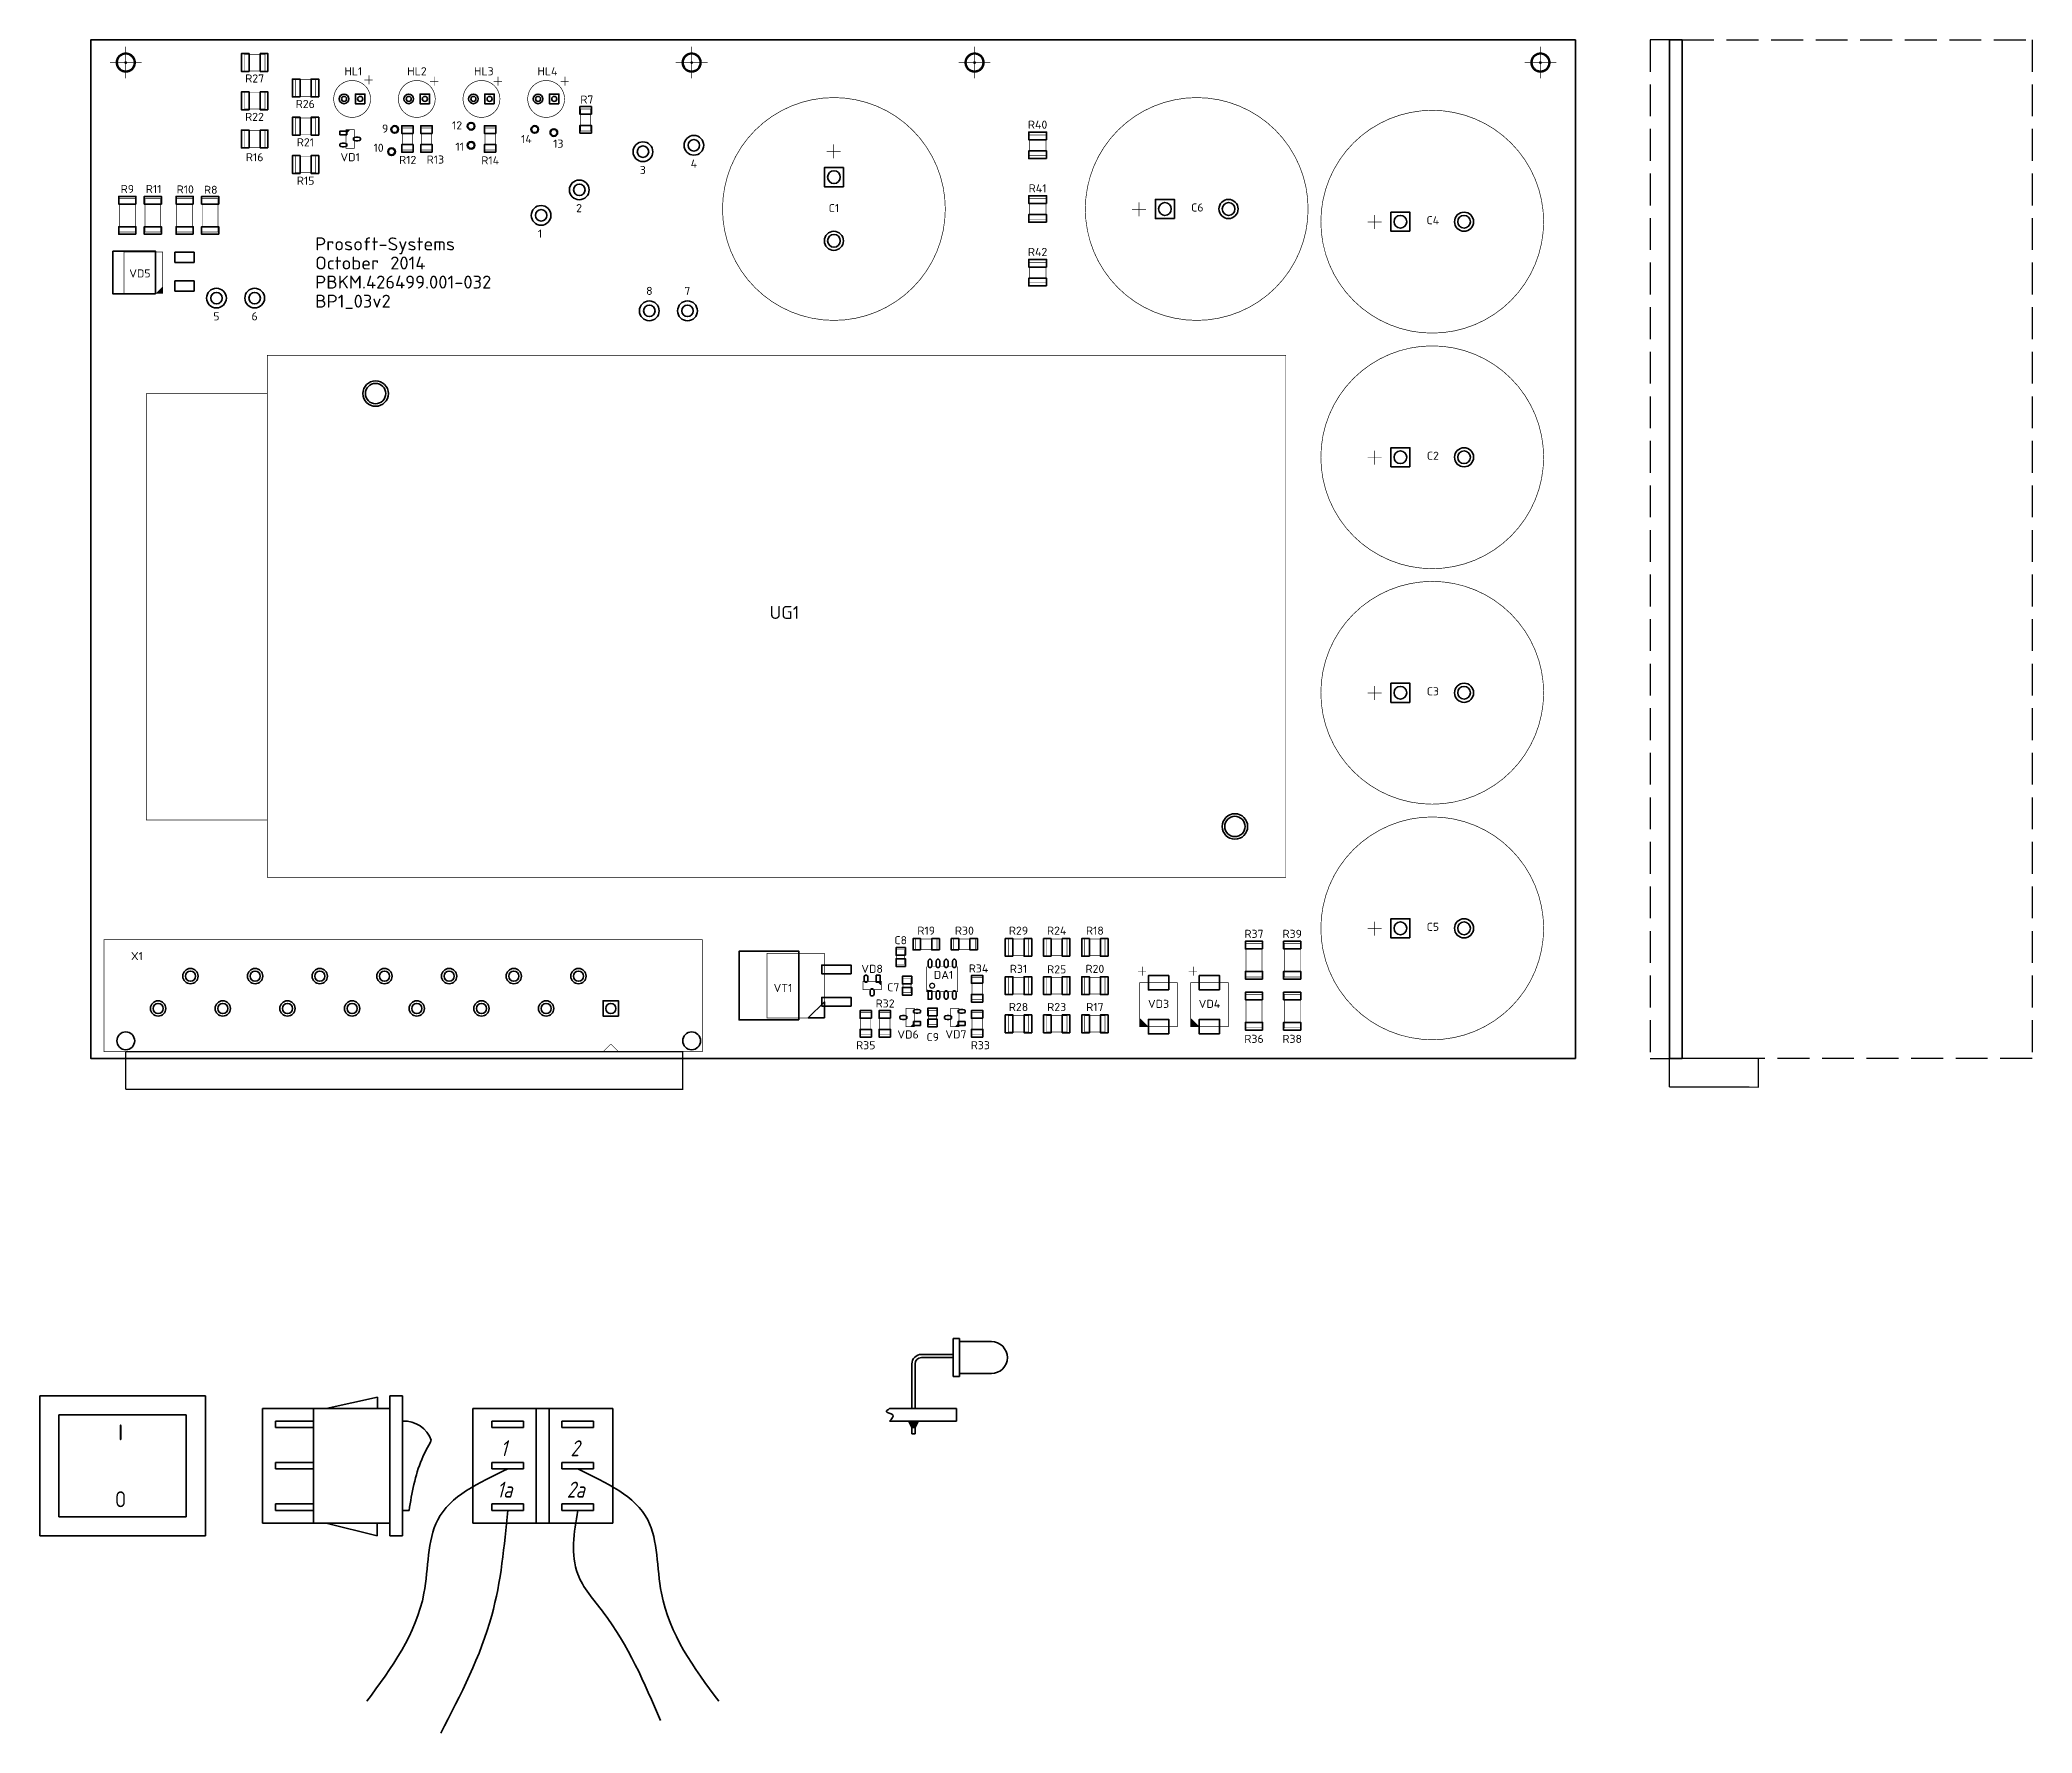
# Model space of a CAD drawing. Header units: millimetres. Extents: x 87 to 400, y -3076 to -2810.
import ezdxf
from ezdxf.enums import TextEntityAlignment as Align

# ---------------------------------------------------------------- set-up
doc = ezdxf.new("R2010")
doc.units = ezdxf.units.MM
doc.linetypes.add('GOST2.303 4', pattern=[7, 5, -2, 0])
doc.layers.get('0').update_dxf_attribs({"color": 250})
for name, color, linetype, lineweight in [('BOARD', 173, 'Continuous', 35), ('BOTTOM', 7, 'Continuous', 35), ('TOP', 7, 'Continuous', 35)]:
    doc.layers.add(name, color=color, linetype=linetype, lineweight=lineweight)
doc.styles.get("Standard").update_dxf_attribs({"font": 'txt.shx'})
doc.styles.add('ГОСТ 2.304', font='CS_Gost2304.shx')
doc.styles.add('ГОСТ А', font='', dxfattribs={"oblique": 15})
doc.styles.get('ГОСТ А').set_extended_font_data('GOST 2.304 type A')

# ---------------------------------------------------------------- blocks, each defined once
blk = doc.blocks.new('FIGURE_CIRCLE')
blk.add_circle((0, 0), 0.5)
blk = doc.blocks.new('FIGURE_SQUARE')
blk.add_lwpolyline([(-0.5, -0.5), (-0.5, 0.5), (0.5, 0.5), (0.5, -0.5)], close=True)
blk = doc.blocks.new('FIGURE_OBLONG')
blk.add_lwpolyline([(-0.5, -0.125), (-0.5, 0.125), (-0.416, 0.375), (-0.25, 0.5), (0.25, 0.5), (0.416, 0.375), (0.5, 0.125), (0.5, -0.125), (0.416, -0.375), (0.25, -0.5), (-0.25, -0.5), (-0.416, -0.375)], close=True)

msp = doc.modelspace()

# ---------------------------------------------------------------- hatches: boundary and pattern name
at = {"layer": 'BOTTOM'}
msp.add_hatch(color=256, dxfattribs=at).paths.add_polyline_path([(223.5, -3027), (225, -3027), (224.5, -3028), (224, -3028)])

# ---------------------------------------------------------------- linework, layer by layer
at = {"layer": 'BOARD', "linetype": 'Continuous'}
for p, q in [((343, -2970), (343, -2810)), ((345, -2810), (343, -2810)), ((345, -2970), (345, -2810)), ((345, -2970), (343, -2970))]:
    msp.add_line(p, q, dxfattribs=at)
at = {"layer": 'BOARD'}
msp.add_lwpolyline([(328.25, -2970), (95, -2970), (95, -2810), (328.25, -2810)], close=True, dxfattribs=at)
at = {"layer": 'BOTTOM', "linetype": 'GOST2.303 4', "lineweight": 25}
for p, q in [((343, -2810), (340, -2810)), ((340, -2810), (340, -2970)), ((345, -2810), (400, -2810)), ((400, -2810), (400, -2970)), ((340, -2970), (343, -2970)), ((400, -2970), (345, -2970))]:
    msp.add_line(p, q, dxfattribs=at)
at = {"layer": 'BOTTOM'}
for p, q in [((230.5, -3014), (230.5, -3020)), ((231.5, -3014), (230.5, -3014)), ((231.5, -3020), (231.5, -3014)), ((231.5, -3014.5), (236.5, -3014.5)), ((230.5, -3020), (231.5, -3020)), ((231.5, -3019.5), (236.5, -3019.5)), ((113, -3023), (87, -3023)), ((87, -3023), (87, -3045)), ((113, -3045), (113, -3023)), ((132, -3025), (140.05, -3023.21)), ((140.05, -3023.21), (140.05, -3025)), ((142, -3023), (142, -3045)), ((144, -3023), (142, -3023)), ((144, -3045), (144, -3023)), ((110, -3026), (90, -3026)), ((90, -3026), (90, -3042)), ((110, -3042), (110, -3026)), ((130, -3025), (122, -3025)), ((122, -3025), (122, -3043)), ((130, -3025), (130, -3043)), ((142, -3025), (130, -3025)), ((142, -3043), (142, -3025)), ((177, -3025), (155, -3025)), ((155, -3025), (155, -3043)), ((165, -3025), (165, -3043)), ((167, -3025), (167, -3043)), ((177, -3043), (177, -3025)), ((220.5, -3025), (231, -3025)), ((231, -3027), (231, -3025)), ((130, -3027), (124, -3027)), ((124, -3027), (124, -3028)), ((124, -3028), (130, -3028)), ((158, -3027), (158, -3028)), ((163, -3027), (158, -3027)), ((158, -3028), (163, -3028)), ((163, -3028), (163, -3027)), ((169, -3027), (169, -3028)), ((174, -3027), (169, -3027)), ((169, -3028), (174, -3028)), ((174, -3028), (174, -3027)), ((220.5, -3027), (231, -3027)), ((130, -3033.5), (124, -3033.5)), ((124, -3033.5), (124, -3034.5)), ((124, -3034.5), (130, -3034.5)), ((158, -3033.5), (158, -3034.5)), ((163, -3033.5), (158, -3033.5)), ((158, -3034.5), (163, -3034.5)), ((163, -3034.5), (163, -3033.5)), ((169, -3033.5), (169, -3034.5)), ((174, -3033.5), (169, -3033.5)), ((169, -3034.5), (174, -3034.5)), ((174, -3034.5), (174, -3033.5)), ((90, -3042), (110, -3042)), ((130, -3040), (124, -3040)), ((124, -3040), (124, -3041)), ((124, -3041), (130, -3041)), ((145, -3041), (144, -3041)), ((158, -3040), (158, -3041)), ((163, -3040), (158, -3040)), ((158, -3041), (163, -3041)), ((163, -3041), (163, -3040)), ((169, -3040), (169, -3041)), ((174, -3040), (169, -3040)), ((169, -3041), (174, -3041)), ((174, -3041), (174, -3040)), ((87, -3045), (113, -3045)), ((122, -3043), (130, -3043)), ((130, -3043), (142, -3043)), ((132, -3043), (140, -3045)), ((140, -3045), (140, -3043)), ((142, -3045), (144, -3045)), ((155, -3043), (177, -3043))]:
    msp.add_line(p, q, dxfattribs=at)
at = {"layer": 'BOTTOM', "const_width": 0.1}
for points in [[(98, -2813.57), (103, -2813.57)], [(100.5, -2816.07), (100.5, -2811.07)], [(186.9, -2813.57), (191.9, -2813.57)], [(189.4, -2816.07), (189.4, -2811.07)], [(231.35, -2813.57), (236.35, -2813.57)], [(233.85, -2816.07), (233.85, -2811.07)], [(320.25, -2813.57), (325.25, -2813.57)], [(322.75, -2816.07), (322.75, -2811.07)]]:
    msp.add_lwpolyline(points, dxfattribs=at)
at = {"layer": 'BOTTOM', "const_width": 0.2}
for points in [[(100.5, -2812.07, 1), (100.5, -2815.07, 1), (100.5, -2812.07)], [(189.4, -2812.07, 1), (189.4, -2815.07, 1), (189.4, -2812.07)], [(233.85, -2812.07, 1), (233.85, -2815.07, 1), (233.85, -2812.07)], [(322.75, -2812.07, 1), (322.75, -2815.07, 1), (322.75, -2812.07)]]:
    msp.add_lwpolyline(points, format="xyb", dxfattribs=at)
at = {"layer": 'BOTTOM'}
msp.add_lwpolyline([(223.5, -3027), (224, -3028), (224.5, -3028), (225, -3027), (223.5, -3027)], dxfattribs=at)
for centre, radius, start, end in [((225.5, -3018), 1.5, 90, 180), ((225.5, -3018), 1, 90, 180), ((236.5, -3017), 2.5, 270, 90), ((144.25, -3031.5), 4.51, 19.44, 93.1798)]:
    msp.add_arc(centre, radius, start, end, dxfattribs=at)
for points in [[(220.5, -3025), (220, -3025.5), (221, -3026), (220.5, -3027)], [(145, -3041), (147, -3033), (148.5, -3030)], [(160.5, -3034.5), (149.5, -3042.5), (147.35, -3054), (138.35, -3071)], [(171.5, -3034.5), (182.5, -3042.5), (184.65, -3054), (193.65, -3071)], [(160.5, -3041), (158, -3057.5), (150, -3076)], [(171.5, -3041), (171.5, -3051), (175.5, -3057), (184.5, -3074)]]:
    msp.add_spline(points, degree=3, dxfattribs=at)
at = {"layer": 'TOP', "linetype": 'Continuous'}
for p, q in [((225.5, -3016.5), (230.5, -3016.5)), ((225.5, -3017), (230.5, -3017)), ((224, -3025), (224, -3018)), ((224.5, -3025), (224.5, -3018)), ((224, -3029), (224, -3028)), ((224, -3029), (224.5, -3029)), ((224.5, -3029), (224.5, -3028))]:
    msp.add_line(p, q, dxfattribs=at)
at = {"layer": 'TOP'}
for points, const_width in [([(98, -2813.57), (103, -2813.57)], 0.1), ([(100.5, -2816.07), (100.5, -2811.07)], 0.1), ([(119.15, -2814.87), (119.15, -2812.27), (122.35, -2812.27), (122.35, -2814.87), (119.15, -2814.87)], 0.1), ([(186.9, -2813.57), (191.9, -2813.57)], 0.1), ([(189.4, -2816.07), (189.4, -2811.07)], 0.1), ([(231.35, -2813.57), (236.35, -2813.57)], 0.1), ([(233.85, -2816.07), (233.85, -2811.07)], 0.1), ([(320.25, -2813.57), (325.25, -2813.57)], 0.1), ([(322.75, -2816.07), (322.75, -2811.07)], 0.1), ([(127.15, -2818.87), (127.15, -2816.27), (130.35, -2816.27), (130.35, -2818.87), (127.15, -2818.87)], 0.1), ([(139.3, -2816.3), (138, -2816.3)], 0.1), ([(138.7, -2817), (138.7, -2815.6)], 0.1), ([(149.6, -2816.5), (148.3, -2816.5)], 0.1), ([(149, -2817.2), (149, -2815.8)], 0.1), ([(159.6, -2816.5), (158.3, -2816.5)], 0.1), ([(159, -2817.2), (159, -2815.8)], 0.1), ([(170.1, -2816.5), (168.8, -2816.5)], 0.1), ([(169.5, -2817.2), (169.5, -2815.8)], 0.1), ([(122.35, -2818.27), (122.35, -2820.87), (119.15, -2820.87), (119.15, -2818.27), (122.35, -2818.27)], 0.1), ([(130.35, -2822.27), (130.35, -2824.87), (127.15, -2824.87), (127.15, -2822.27), (130.35, -2822.27)], 0.1), ([(171.95, -2820.84), (173.55, -2820.84), (173.55, -2824.3), (171.95, -2824.3), (171.95, -2820.84)], 0.1), ([(119.15, -2826.87), (119.15, -2824.27), (122.35, -2824.27), (122.35, -2826.87), (119.15, -2826.87)], 0.1), ([(136.4, -2824.12), (136.4, -2827.02), (135.1, -2827.02), (135.1, -2824.12), (136.4, -2824.12)], 0.1), ([(135.15, -2824.27), (135.25, -2824.17)], 0.1), ([(135.15, -2824.37), (135.35, -2824.17)], 0.1), ([(135.15, -2824.47), (135.45, -2824.17)], 0.1), ([(135.15, -2824.57), (135.55, -2824.17)], 0.1), ([(135.15, -2824.67), (135.65, -2824.17)], 0.1), ([(143.95, -2823.84), (145.55, -2823.84), (145.55, -2827.3), (143.95, -2827.3), (143.95, -2823.84)], 0.1), ([(148.55, -2827.3), (146.95, -2827.3), (146.95, -2823.84), (148.55, -2823.84), (148.55, -2827.3)], 0.1), ([(156.95, -2823.84), (158.55, -2823.84), (158.55, -2827.3), (156.95, -2827.3), (156.95, -2823.84)], 0.1), ([(211.71, -2826.42), (211.71, -2828.61)], 0.1), ([(242.45, -2824.97), (245.05, -2824.97), (245.05, -2828.17), (242.45, -2828.17), (242.45, -2824.97)], 0.1), ([(127.15, -2830.87), (127.15, -2828.27), (130.35, -2828.27), (130.35, -2830.87), (127.15, -2830.87)], 0.1), ([(210.61, -2827.51), (212.8, -2827.51)], 0.1), ([(102, -2840.2), (99.5, -2840.2), (99.5, -2834.95), (102, -2834.95), (102, -2840.2)], 0.1), ([(106, -2840.2), (103.5, -2840.2), (103.5, -2834.95), (106, -2834.95), (106, -2840.2)], 0.1), ([(108.5, -2834.95), (111, -2834.95), (111, -2840.2), (108.5, -2840.2), (108.5, -2834.95)], 0.1), ([(112.5, -2834.95), (115, -2834.95), (115, -2840.2), (112.5, -2840.2), (112.5, -2834.95)], 0.1), ([(242.45, -2834.97), (245.05, -2834.97), (245.05, -2838.17), (242.45, -2838.17), (242.45, -2834.97)], 0.1), ([(259.69, -2837.71), (259.69, -2835.52)], 0.1), ([(258.6, -2836.61), (260.79, -2836.61)], 0.1), ([(295.6, -2838.61), (297.79, -2838.61)], 0.1), ([(296.69, -2839.71), (296.69, -2837.52)], 0.1), ([(100.2, -2849.82), (100.2, -2843.32), (106.3, -2843.32), (106.3, -2849.82), (100.2, -2849.82)], 0.1), ([(242.45, -2844.97), (245.05, -2844.97), (245.05, -2848.17), (242.45, -2848.17), (242.45, -2844.97)], 0.1), ([(105.35, -2849.77), (106.25, -2848.87)], 0.1), ([(106.25, -2848.97), (105.45, -2849.77)], 0.1), ([(105.55, -2849.77), (106.25, -2849.07)], 0.1), ([(106.25, -2849.17), (105.65, -2849.77)], 0.1), ([(106.25, -2849.27), (105.75, -2849.77)], 0.1), ([(105.85, -2849.77), (106.25, -2849.37)], 0.1), ([(106.25, -2849.47), (105.95, -2849.77)], 0.1), ([(106.05, -2849.77), (106.25, -2849.57)], 0.1), ([(106.15, -2849.77), (106.25, -2849.67)], 0.1), ([(202.75, -2859.57), (282.75, -2859.57), (282.75, -2941.57), (122.75, -2941.57), (122.75, -2859.57), (202.75, -2859.57)], 0.1), ([(122.75, -2932.57), (103.75, -2932.57), (103.75, -2865.57), (122.75, -2865.57)], 0.1), ([(295.6, -2875.61), (297.79, -2875.61)], 0.1), ([(296.69, -2876.71), (296.69, -2874.52)], 0.1), ([(295.6, -2912.61), (297.79, -2912.61)], 0.1), ([(296.69, -2913.71), (296.69, -2911.52)], 0.1), ([(191.1, -2951.36), (191.1, -2968.96), (97.1, -2968.96), (97.1, -2951.36), (191.1, -2951.36)], 0.1), ([(224.53, -2952.87), (224.53, -2951.27), (227.97, -2951.27), (227.97, -2952.87), (224.53, -2952.87)], 0.1), ([(233.97, -2951.27), (233.97, -2952.87), (230.53, -2952.87), (230.53, -2951.27), (233.97, -2951.27)], 0.1), ([(242.35, -2951.27), (242.35, -2953.87), (239.15, -2953.87), (239.15, -2951.27), (242.35, -2951.27)], 0.1), ([(248.35, -2951.27), (248.35, -2953.87), (245.15, -2953.87), (245.15, -2951.27), (248.35, -2951.27)], 0.1), ([(254.35, -2951.27), (254.35, -2953.87), (251.15, -2953.87), (251.15, -2951.27), (254.35, -2951.27)], 0.1), ([(295.6, -2949.61), (297.79, -2949.61)], 0.1), ([(296.69, -2950.71), (296.69, -2948.52)], 0.1), ([(201.24, -2963.65), (201.24, -2953.49), (210.26, -2953.49), (210.26, -2963.65), (201.24, -2963.65)], 0.1), ([(221.62, -2952.95), (222.88, -2952.95), (222.88, -2955.2), (221.62, -2955.2), (221.62, -2952.95)], 0.1), ([(276.5, -2951.95), (279, -2951.95), (279, -2957.2), (276.5, -2957.2), (276.5, -2951.95)], 0.1), ([(282.5, -2951.95), (285, -2951.95), (285, -2957.2), (282.5, -2957.2), (282.5, -2951.95)], 0.1), ([(223.88, -2959.7), (222.62, -2959.7), (222.62, -2957.45), (223.88, -2957.45), (223.88, -2959.7)], 0.1), ([(231.2, -2959.52), (226.3, -2959.52), (226.3, -2955.62), (231.2, -2955.62), (231.2, -2959.52)], 0.1), ([(235.05, -2960.8), (233.45, -2960.8), (233.45, -2957.34), (235.05, -2957.34), (235.05, -2960.8)], 0.1), ([(242.35, -2957.27), (242.35, -2959.87), (239.15, -2959.87), (239.15, -2957.27), (242.35, -2957.27)], 0.1), ([(248.35, -2957.27), (248.35, -2959.87), (245.15, -2959.87), (245.15, -2957.27), (248.35, -2957.27)], 0.1), ([(254.35, -2957.27), (254.35, -2959.87), (251.15, -2959.87), (251.15, -2957.27), (254.35, -2957.27)], 0.1), ([(260.8, -2956.3), (259.5, -2956.3)], 0.1), ([(260.2, -2957), (260.2, -2955.6)], 0.1), ([(268.8, -2956.3), (267.5, -2956.3)], 0.1), ([(268.2, -2957), (268.2, -2955.6)], 0.1), ([(219.2, -2959.22), (216.3, -2959.22), (216.3, -2957.92), (219.2, -2957.92), (219.2, -2959.22)], 0.1), ([(218.65, -2957.97), (219.15, -2958.47)], 0.1), ([(218.75, -2957.97), (219.15, -2958.37)], 0.1), ([(218.85, -2957.97), (219.15, -2958.27)], 0.1), ([(218.95, -2957.97), (219.15, -2958.17)], 0.1), ([(219.05, -2957.97), (219.15, -2958.07)], 0.1), ([(226.7, -2959.52), (226.3, -2959.12)], 0.1), ([(226.6, -2959.52), (226.3, -2959.22)], 0.1), ([(226.5, -2959.52), (226.3, -2959.32)], 0.1), ([(226.4, -2959.52), (226.3, -2959.42)], 0.1), ([(259.8, -2958.13), (265.7, -2958.13), (265.7, -2965.01), (259.8, -2965.01), (259.8, -2958.13)], 0.1), ([(267.8, -2958.13), (273.7, -2958.13), (273.7, -2965.01), (267.8, -2965.01), (267.8, -2958.13)], 0.1), ([(276.5, -2959.95), (279, -2959.95), (279, -2965.2), (276.5, -2965.2), (276.5, -2959.95)], 0.1), ([(282.5, -2959.95), (285, -2959.95), (285, -2965.2), (282.5, -2965.2), (282.5, -2959.95)], 0.1), ([(215.95, -2962.84), (217.55, -2962.84), (217.55, -2966.3), (215.95, -2966.3), (215.95, -2962.84)], 0.1), ([(220.55, -2966.3), (218.95, -2966.3), (218.95, -2962.84), (220.55, -2962.84), (220.55, -2966.3)], 0.1), ([(223.1, -2965.02), (223.1, -2962.12), (224.4, -2962.12), (224.4, -2965.02), (223.1, -2965.02)], 0.1), ([(227.88, -2964.7), (226.62, -2964.7), (226.62, -2962.45), (227.88, -2962.45), (227.88, -2964.7)], 0.1), ([(230.1, -2965.02), (230.1, -2962.12), (231.4, -2962.12), (231.4, -2965.02), (230.1, -2965.02)], 0.1), ([(235.05, -2966.3), (233.45, -2966.3), (233.45, -2962.84), (235.05, -2962.84), (235.05, -2966.3)], 0.1), ([(242.35, -2963.27), (242.35, -2965.87), (239.15, -2965.87), (239.15, -2963.27), (242.35, -2963.27)], 0.1), ([(248.35, -2963.27), (248.35, -2965.87), (245.15, -2965.87), (245.15, -2963.27), (248.35, -2963.27)], 0.1), ([(254.35, -2963.27), (254.35, -2965.87), (251.15, -2965.87), (251.15, -2963.27), (254.35, -2963.27)], 0.1), ([(261.05, -2964.97), (259.85, -2963.77)], 0.1), ([(260.95, -2964.97), (259.85, -2963.87)], 0.1), ([(260.85, -2964.97), (259.85, -2963.97)], 0.1), ([(260.75, -2964.97), (259.85, -2964.07)], 0.1), ([(269.05, -2964.97), (267.85, -2963.77)], 0.1), ([(268.95, -2964.97), (267.85, -2963.87)], 0.1), ([(268.85, -2964.97), (267.85, -2963.97)], 0.1), ([(268.75, -2964.97), (267.85, -2964.07)], 0.1), ([(224.35, -2964.47), (223.85, -2964.97)], 0.1), ([(224.35, -2964.57), (223.95, -2964.97)], 0.1), ([(224.35, -2964.67), (224.05, -2964.97)], 0.1), ([(224.35, -2964.77), (224.15, -2964.97)], 0.1), ([(224.35, -2964.87), (224.25, -2964.97)], 0.1), ([(231.35, -2964.47), (230.85, -2964.97)], 0.1), ([(231.35, -2964.57), (230.95, -2964.97)], 0.1), ([(231.35, -2964.67), (231.05, -2964.97)], 0.1), ([(231.35, -2964.77), (231.15, -2964.97)], 0.1), ([(231.35, -2964.87), (231.25, -2964.97)], 0.1), ([(260.65, -2964.97), (259.85, -2964.17)], 0.1), ([(260.55, -2964.97), (259.85, -2964.27)], 0.1), ([(260.45, -2964.97), (259.85, -2964.37)], 0.1), ([(260.35, -2964.97), (259.85, -2964.47)], 0.1), ([(260.25, -2964.97), (259.85, -2964.57)], 0.1), ([(260.15, -2964.97), (259.85, -2964.67)], 0.1), ([(260.05, -2964.97), (259.85, -2964.77)], 0.1), ([(259.95, -2964.97), (259.85, -2964.87)], 0.1), ([(268.65, -2964.97), (267.85, -2964.17)], 0.1), ([(268.55, -2964.97), (267.85, -2964.27)], 0.1), ([(268.45, -2964.97), (267.85, -2964.37)], 0.1), ([(268.35, -2964.97), (267.85, -2964.47)], 0.1), ([(268.25, -2964.97), (267.85, -2964.57)], 0.1), ([(268.15, -2964.97), (267.85, -2964.67)], 0.1), ([(268.05, -2964.97), (267.85, -2964.77)], 0.1), ([(267.95, -2964.97), (267.85, -2964.87)], 0.1), ([(100.5, -2974.86), (100.5, -2968.96)], 0.2), ([(100.5, -2968.96), (188, -2968.96), (188, -2974.86), (100.5, -2974.86)], 0.2), ([(176.7, -2967.74), (175.5, -2968.94)], 0.1), ([(175.5, -2968.94), (177.9, -2968.94)], 0.1), ([(177.9, -2968.94), (176.7, -2967.74)], 0.1), ([(345, -2970), (357, -2970), (357, -2974.52), (343, -2974.5)], 0.2), ([(343, -2974.5), (343, -2970)], 0.2)]:
    msp.add_lwpolyline(points, dxfattribs=dict(at, const_width=const_width))
for points, const_width in [([(100.5, -2812.07, 1), (100.5, -2815.07, 1), (100.5, -2812.07)], 0.2), ([(189.4, -2812.07, 1), (189.4, -2815.07, 1), (189.4, -2812.07)], 0.2), ([(233.85, -2812.07, 1), (233.85, -2815.07, 1), (233.85, -2812.07)], 0.2), ([(322.75, -2812.07, 1), (322.75, -2815.07, 1), (322.75, -2812.07)], 0.2), ([(136.06, -2816.39, 1), (136.06, -2822.18, 1), (136.06, -2816.39)], 0.1), ([(146.22, -2816.39, 1), (146.22, -2822.18, 1), (146.22, -2816.39)], 0.1), ([(156.38, -2816.39, 1), (156.38, -2822.18, 1), (156.38, -2816.39)], 0.1), ([(166.54, -2816.39, 1), (166.54, -2822.18, 1), (166.54, -2816.39)], 0.1), ([(211.75, -2819.07, 1), (211.75, -2854.07, 1), (211.75, -2819.07)], 0.1), ([(268.75, -2819.07, 1), (268.75, -2854.07, 1), (268.75, -2819.07)], 0.1), ([(305.75, -2821.07, 1), (305.75, -2856.07, 1), (305.75, -2821.07)], 0.1), ([(305.75, -2858.07, 1), (305.75, -2893.07, 1), (305.75, -2858.07)], 0.1), ([(305.75, -2895.07, 1), (305.75, -2930.07, 1), (305.75, -2895.07)], 0.1), ([(305.75, -2932.07, 1), (305.75, -2967.07, 1), (305.75, -2932.07)], 0.1), ([(227.17, -2958.21, 1), (227.2, -2958.97, 1), (227.17, -2958.21)], 0.2)]:
    msp.add_lwpolyline(points, format="xyb", dxfattribs=dict(at, const_width=const_width))
msp.add_lwpolyline([(210.26, -2963.65), (207.72, -2963.65), (210.26, -2961.11)], close=True, dxfattribs=at)

# ---------------------------------------------------------------- block references
at = {"layer": 'BOTTOM', "rotation": 90}
for name, p, xscale, yscale in [('FIGURE_CIRCLE', (100.5, -2813.57), 2.7, 2.7), ('FIGURE_CIRCLE', (100.5, -2813.57), 0.2, 0.2), ('FIGURE_CIRCLE', (189.4, -2813.57), 2.7, 2.7), ('FIGURE_CIRCLE', (189.4, -2813.57), 0.2, 0.2), ('FIGURE_CIRCLE', (233.85, -2813.57), 2.7, 2.7), ('FIGURE_CIRCLE', (233.85, -2813.57), 0.2, 0.2), ('FIGURE_CIRCLE', (322.75, -2813.57), 2.7, 2.7), ('FIGURE_CIRCLE', (322.75, -2813.57), 0.2, 0.2), ('FIGURE_CIRCLE', (134.79, -2819.28), 1.5, 1.5), ('FIGURE_CIRCLE', (134.79, -2819.28), 0.8, 0.8), ('FIGURE_SQUARE', (137.33, -2819.28), 1.5, 1.5), ('FIGURE_CIRCLE', (137.33, -2819.28), 0.8, 0.8), ('FIGURE_CIRCLE', (144.95, -2819.28), 1.5, 1.5), ('FIGURE_CIRCLE', (144.95, -2819.28), 0.8, 0.8), ('FIGURE_SQUARE', (147.49, -2819.28), 1.5, 1.5), ('FIGURE_CIRCLE', (147.49, -2819.28), 0.8, 0.8), ('FIGURE_CIRCLE', (155.11, -2819.28), 1.5, 1.5), ('FIGURE_CIRCLE', (155.11, -2819.28), 0.8, 0.8), ('FIGURE_SQUARE', (157.65, -2819.28), 1.5, 1.5), ('FIGURE_CIRCLE', (157.65, -2819.28), 0.8, 0.8), ('FIGURE_CIRCLE', (165.27, -2819.28), 1.5, 1.5), ('FIGURE_CIRCLE', (165.27, -2819.28), 0.8, 0.8), ('FIGURE_SQUARE', (167.81, -2819.28), 1.5, 1.5), ('FIGURE_CIRCLE', (167.81, -2819.28), 0.8, 0.8), ('FIGURE_CIRCLE', (154.75, -2823.57), 1.2, 1.2), ('FIGURE_CIRCLE', (142.75, -2824.07), 1.2, 1.2), ('FIGURE_CIRCLE', (154.75, -2826.57), 1.2, 1.2), ('FIGURE_CIRCLE', (164.75, -2824.07), 1.2, 1.2), ('FIGURE_CIRCLE', (167.75, -2824.57), 1.2, 1.2), ('FIGURE_CIRCLE', (181.75, -2827.57), 3.1, 3.1), ('FIGURE_CIRCLE', (189.75, -2826.57), 3.1, 3.1), ('FIGURE_CIRCLE', (189.75, -2826.57), 1.8, 1.8), ('FIGURE_CIRCLE', (142.25, -2827.57), 1.2, 1.2), ('FIGURE_CIRCLE', (181.75, -2827.57), 1.8, 1.8), ('FIGURE_CIRCLE', (171.75, -2833.57), 3.1, 3.1), ('FIGURE_SQUARE', (211.75, -2831.57), 3, 3), ('FIGURE_CIRCLE', (211.75, -2831.57), 2, 2), ('FIGURE_CIRCLE', (171.75, -2833.57), 1.8, 1.8), ('FIGURE_SQUARE', (263.75, -2836.57), 3, 3), ('FIGURE_CIRCLE', (263.75, -2836.57), 2, 2), ('FIGURE_CIRCLE', (273.75, -2836.57), 3, 3), ('FIGURE_CIRCLE', (273.75, -2836.57), 2, 2), ('FIGURE_CIRCLE', (165.75, -2837.57), 3.1, 3.1), ('FIGURE_CIRCLE', (165.75, -2837.57), 1.8, 1.8), ('FIGURE_SQUARE', (300.75, -2838.57), 3, 3), ('FIGURE_CIRCLE', (300.75, -2838.57), 2, 2), ('FIGURE_CIRCLE', (310.75, -2838.57), 3, 3), ('FIGURE_CIRCLE', (310.75, -2838.57), 2, 2), ('FIGURE_CIRCLE', (211.75, -2841.57), 3, 3), ('FIGURE_CIRCLE', (211.75, -2841.57), 2, 2), ('FIGURE_CIRCLE', (114.75, -2850.57), 3.1, 3.1), ('FIGURE_CIRCLE', (114.75, -2850.57), 1.8, 1.8), ('FIGURE_CIRCLE', (120.75, -2850.57), 3.1, 3.1), ('FIGURE_CIRCLE', (120.75, -2850.57), 1.8, 1.8), ('FIGURE_CIRCLE', (182.75, -2852.57), 3.1, 3.1), ('FIGURE_CIRCLE', (188.75, -2852.57), 3.1, 3.1), ('FIGURE_CIRCLE', (182.75, -2852.57), 1.8, 1.8), ('FIGURE_CIRCLE', (188.75, -2852.57), 1.8, 1.8), ('FIGURE_CIRCLE', (139.75, -2865.57), 4, 4), ('FIGURE_CIRCLE', (139.75, -2865.57), 3.2, 3.2), ('FIGURE_SQUARE', (300.75, -2875.57), 3, 3), ('FIGURE_CIRCLE', (300.75, -2875.57), 2, 2), ('FIGURE_CIRCLE', (310.75, -2875.57), 3, 3), ('FIGURE_CIRCLE', (310.75, -2875.57), 2, 2), ('FIGURE_SQUARE', (300.75, -2912.57), 3, 3), ('FIGURE_CIRCLE', (300.75, -2912.57), 2, 2), ('FIGURE_CIRCLE', (310.75, -2912.57), 3, 3), ('FIGURE_CIRCLE', (310.75, -2912.57), 2, 2), ('FIGURE_CIRCLE', (274.75, -2933.57), 4, 4), ('FIGURE_CIRCLE', (274.75, -2933.57), 3.2, 3.2), ('FIGURE_SQUARE', (300.75, -2949.57), 3, 3), ('FIGURE_CIRCLE', (310.75, -2949.57), 3, 3), ('FIGURE_CIRCLE', (300.75, -2949.57), 2, 2), ('FIGURE_CIRCLE', (310.75, -2949.57), 2, 2), ('FIGURE_CIRCLE', (110.66, -2957.08), 2.4, 2.4), ('FIGURE_CIRCLE', (110.66, -2957.08), 1.6, 1.6), ('FIGURE_CIRCLE', (120.82, -2957.08), 2.4, 2.4), ('FIGURE_CIRCLE', (120.82, -2957.08), 1.6, 1.6), ('FIGURE_CIRCLE', (130.98, -2957.08), 2.4, 2.4), ('FIGURE_CIRCLE', (130.98, -2957.08), 1.6, 1.6), ('FIGURE_CIRCLE', (141.14, -2957.08), 2.4, 2.4), ('FIGURE_CIRCLE', (141.14, -2957.08), 1.6, 1.6), ('FIGURE_CIRCLE', (151.3, -2957.08), 2.4, 2.4), ('FIGURE_CIRCLE', (151.3, -2957.08), 1.6, 1.6), ('FIGURE_CIRCLE', (161.46, -2957.08), 2.4, 2.4), ('FIGURE_CIRCLE', (161.46, -2957.08), 1.6, 1.6), ('FIGURE_CIRCLE', (171.62, -2957.08), 2.4, 2.4), ('FIGURE_CIRCLE', (171.62, -2957.08), 1.6, 1.6), ('FIGURE_CIRCLE', (105.58, -2962.16), 2.4, 2.4), ('FIGURE_CIRCLE', (115.74, -2962.16), 2.4, 2.4), ('FIGURE_CIRCLE', (125.9, -2962.16), 2.4, 2.4), ('FIGURE_CIRCLE', (136.06, -2962.16), 2.4, 2.4), ('FIGURE_CIRCLE', (146.22, -2962.16), 2.4, 2.4), ('FIGURE_CIRCLE', (156.38, -2962.16), 2.4, 2.4), ('FIGURE_CIRCLE', (166.54, -2962.16), 2.4, 2.4), ('FIGURE_SQUARE', (176.7, -2962.16), 2.4, 2.4), ('FIGURE_CIRCLE', (105.58, -2962.16), 1.6, 1.6), ('FIGURE_CIRCLE', (115.74, -2962.16), 1.6, 1.6), ('FIGURE_CIRCLE', (125.9, -2962.16), 1.6, 1.6), ('FIGURE_CIRCLE', (136.06, -2962.16), 1.6, 1.6), ('FIGURE_CIRCLE', (146.22, -2962.16), 1.6, 1.6), ('FIGURE_CIRCLE', (156.38, -2962.16), 1.6, 1.6), ('FIGURE_CIRCLE', (166.54, -2962.16), 1.6, 1.6), ('FIGURE_CIRCLE', (176.7, -2962.16), 1.6, 1.6), ('FIGURE_CIRCLE', (100.5, -2967.24), 2.8, 2.8), ('FIGURE_CIRCLE', (100.5, -2967.24), 2.8, 2.8), ('FIGURE_CIRCLE', (189.4, -2967.24), 2.8, 2.8), ('FIGURE_CIRCLE', (189.4, -2967.24), 2.8, 2.8)]:
    msp.add_blockref(name, p, dxfattribs=dict(at, xscale=xscale, yscale=yscale))
for p in [(154.75, -2823.57), (142.75, -2824.07), (154.75, -2826.57), (164.75, -2824.07), (167.75, -2824.57), (142.25, -2827.57)]:
    msp.add_blockref('FIGURE_CIRCLE', p, dxfattribs=at)
at = {"layer": 'TOP', "rotation": 90}
for name, p, xscale, yscale in [('FIGURE_CIRCLE', (100.5, -2813.57), 2.7, 2.7), ('FIGURE_CIRCLE', (100.5, -2813.57), 0.2, 0.2), ('FIGURE_SQUARE', (119.28, -2813.57), 2.8, 1.2), ('FIGURE_SQUARE', (122.22, -2813.57), 2.8, 1.2), ('FIGURE_CIRCLE', (189.4, -2813.57), 2.7, 2.7), ('FIGURE_CIRCLE', (189.4, -2813.57), 0.2, 0.2), ('FIGURE_CIRCLE', (233.85, -2813.57), 2.7, 2.7), ('FIGURE_CIRCLE', (233.85, -2813.57), 0.2, 0.2), ('FIGURE_CIRCLE', (322.75, -2813.57), 2.7, 2.7), ('FIGURE_CIRCLE', (322.75, -2813.57), 0.2, 0.2), ('FIGURE_SQUARE', (127.28, -2817.57), 2.8, 1.2), ('FIGURE_SQUARE', (130.22, -2817.57), 2.8, 1.2), ('FIGURE_SQUARE', (119.28, -2819.57), 2.8, 1.2), ('FIGURE_SQUARE', (122.22, -2819.57), 2.8, 1.2), ('FIGURE_CIRCLE', (134.79, -2819.28), 1.5, 1.5), ('FIGURE_CIRCLE', (134.79, -2819.28), 0.8, 0.8), ('FIGURE_SQUARE', (137.33, -2819.28), 1.5, 1.5), ('FIGURE_CIRCLE', (137.33, -2819.28), 0.8, 0.8), ('FIGURE_CIRCLE', (144.95, -2819.28), 1.5, 1.5), ('FIGURE_CIRCLE', (144.95, -2819.28), 0.8, 0.8), ('FIGURE_SQUARE', (147.49, -2819.28), 1.5, 1.5), ('FIGURE_CIRCLE', (147.49, -2819.28), 0.8, 0.8), ('FIGURE_CIRCLE', (155.11, -2819.28), 1.5, 1.5), ('FIGURE_CIRCLE', (155.11, -2819.28), 0.8, 0.8), ('FIGURE_SQUARE', (157.65, -2819.28), 1.5, 1.5), ('FIGURE_CIRCLE', (157.65, -2819.28), 0.8, 0.8), ('FIGURE_CIRCLE', (165.27, -2819.28), 1.5, 1.5), ('FIGURE_CIRCLE', (165.27, -2819.28), 0.8, 0.8), ('FIGURE_SQUARE', (167.81, -2819.28), 1.5, 1.5), ('FIGURE_CIRCLE', (167.81, -2819.28), 0.8, 0.8), ('FIGURE_SQUARE', (127.28, -2823.57), 2.8, 1.2), ('FIGURE_SQUARE', (130.22, -2823.57), 2.8, 1.2), ('FIGURE_CIRCLE', (154.75, -2823.57), 1.2, 1.2), ('FIGURE_SQUARE', (172.75, -2821.09), 1.2, 1.8), ('FIGURE_SQUARE', (119.28, -2825.57), 2.8, 1.2), ('FIGURE_SQUARE', (122.22, -2825.57), 2.8, 1.2), ('FIGURE_SQUARE', (134.68, -2824.62), 0.6, 1.1), ('FIGURE_OBLONG', (134.68, -2826.52), 0.6, 1.1), ('FIGURE_OBLONG', (136.82, -2825.57), 0.6, 1.1), ('FIGURE_CIRCLE', (142.75, -2824.07), 1.2, 1.2), ('FIGURE_SQUARE', (144.75, -2824.09), 1.2, 1.8), ('FIGURE_SQUARE', (147.75, -2824.09), 1.2, 1.8), ('FIGURE_CIRCLE', (154.75, -2826.57), 1.2, 1.2), ('FIGURE_SQUARE', (157.75, -2824.09), 1.2, 1.8), ('FIGURE_CIRCLE', (164.75, -2824.07), 1.2, 1.2), ('FIGURE_CIRCLE', (167.75, -2824.57), 1.2, 1.2), ('FIGURE_SQUARE', (172.75, -2824.05), 1.2, 1.8), ('FIGURE_CIRCLE', (181.75, -2827.57), 3.1, 3.1), ('FIGURE_CIRCLE', (189.75, -2826.57), 3.1, 3.1), ('FIGURE_CIRCLE', (189.75, -2826.57), 1.8, 1.8), ('FIGURE_SQUARE', (243.75, -2825.09), 1.2, 2.8), ('FIGURE_SQUARE', (127.28, -2829.57), 2.8, 1.2), ('FIGURE_SQUARE', (130.22, -2829.57), 2.8, 1.2), ('FIGURE_CIRCLE', (142.25, -2827.57), 1.2, 1.2), ('FIGURE_SQUARE', (144.75, -2827.05), 1.2, 1.8), ('FIGURE_SQUARE', (147.75, -2827.05), 1.2, 1.8), ('FIGURE_SQUARE', (157.75, -2827.05), 1.2, 1.8), ('FIGURE_CIRCLE', (181.75, -2827.57), 1.8, 1.8), ('FIGURE_SQUARE', (243.75, -2828.05), 1.2, 2.8), ('FIGURE_CIRCLE', (171.75, -2833.57), 3.1, 3.1), ('FIGURE_SQUARE', (211.75, -2831.57), 3, 3), ('FIGURE_CIRCLE', (211.75, -2831.57), 2, 2), ('FIGURE_SQUARE', (100.75, -2835.2), 1.2, 2.7), ('FIGURE_SQUARE', (104.75, -2835.2), 1.2, 2.7), ('FIGURE_SQUARE', (109.75, -2835.2), 1.2, 2.7), ('FIGURE_SQUARE', (113.75, -2835.2), 1.2, 2.7), ('FIGURE_CIRCLE', (171.75, -2833.57), 1.8, 1.8), ('FIGURE_SQUARE', (243.75, -2835.09), 1.2, 2.8), ('FIGURE_SQUARE', (263.75, -2836.57), 3, 3), ('FIGURE_CIRCLE', (263.75, -2836.57), 2, 2), ('FIGURE_CIRCLE', (273.75, -2836.57), 3, 3), ('FIGURE_CIRCLE', (273.75, -2836.57), 2, 2), ('FIGURE_CIRCLE', (165.75, -2837.57), 3.1, 3.1), ('FIGURE_CIRCLE', (165.75, -2837.57), 1.8, 1.8), ('FIGURE_SQUARE', (243.75, -2838.05), 1.2, 2.8), ('FIGURE_SQUARE', (300.75, -2838.57), 3, 3), ('FIGURE_CIRCLE', (300.75, -2838.57), 2, 2), ('FIGURE_CIRCLE', (310.75, -2838.57), 3, 3), ('FIGURE_CIRCLE', (310.75, -2838.57), 2, 2), ('FIGURE_SQUARE', (100.75, -2839.95), 1.2, 2.7), ('FIGURE_SQUARE', (104.75, -2839.95), 1.2, 2.7), ('FIGURE_SQUARE', (109.75, -2839.95), 1.2, 2.7), ('FIGURE_SQUARE', (113.75, -2839.95), 1.2, 2.7), ('FIGURE_CIRCLE', (211.75, -2841.57), 3, 3), ('FIGURE_CIRCLE', (211.75, -2841.57), 2, 2), ('FIGURE_SQUARE', (101.84, -2846.57), 6.7, 6.7), ('FIGURE_SQUARE', (109.72, -2844.17), 1.6, 3), ('FIGURE_SQUARE', (243.75, -2845.09), 1.2, 2.8), ('FIGURE_SQUARE', (109.72, -2848.67), 1.6, 3), ('FIGURE_SQUARE', (243.75, -2848.05), 1.2, 2.8), ('FIGURE_CIRCLE', (114.75, -2850.57), 3.1, 3.1), ('FIGURE_CIRCLE', (114.75, -2850.57), 1.8, 1.8), ('FIGURE_CIRCLE', (120.75, -2850.57), 3.1, 3.1), ('FIGURE_CIRCLE', (120.75, -2850.57), 1.8, 1.8), ('FIGURE_CIRCLE', (182.75, -2852.57), 3.1, 3.1), ('FIGURE_CIRCLE', (188.75, -2852.57), 3.1, 3.1), ('FIGURE_CIRCLE', (182.75, -2852.57), 1.8, 1.8), ('FIGURE_CIRCLE', (188.75, -2852.57), 1.8, 1.8), ('FIGURE_CIRCLE', (139.75, -2865.57), 4, 4), ('FIGURE_CIRCLE', (139.75, -2865.57), 3.2, 3.2), ('FIGURE_SQUARE', (300.75, -2875.57), 3, 3), ('FIGURE_CIRCLE', (300.75, -2875.57), 2, 2), ('FIGURE_CIRCLE', (310.75, -2875.57), 3, 3), ('FIGURE_CIRCLE', (310.75, -2875.57), 2, 2), ('FIGURE_SQUARE', (300.75, -2912.57), 3, 3), ('FIGURE_CIRCLE', (300.75, -2912.57), 2, 2), ('FIGURE_CIRCLE', (310.75, -2912.57), 3, 3), ('FIGURE_CIRCLE', (310.75, -2912.57), 2, 2), ('FIGURE_CIRCLE', (274.75, -2933.57), 4, 4), ('FIGURE_CIRCLE', (274.75, -2933.57), 3.2, 3.2), ('FIGURE_SQUARE', (300.75, -2949.57), 3, 3), ('FIGURE_CIRCLE', (310.75, -2949.57), 3, 3), ('FIGURE_SQUARE', (224.78, -2952.07), 1.8, 1.2), ('FIGURE_SQUARE', (227.72, -2952.07), 1.8, 1.2), ('FIGURE_SQUARE', (230.78, -2952.07), 1.8, 1.2), ('FIGURE_SQUARE', (233.72, -2952.07), 1.8, 1.2), ('FIGURE_SQUARE', (239.28, -2952.57), 2.8, 1.2), ('FIGURE_SQUARE', (242.22, -2952.57), 2.8, 1.2), ('FIGURE_SQUARE', (245.28, -2952.57), 2.8, 1.2), ('FIGURE_SQUARE', (248.22, -2952.57), 2.8, 1.2), ('FIGURE_SQUARE', (251.28, -2952.57), 2.8, 1.2), ('FIGURE_SQUARE', (254.22, -2952.57), 2.8, 1.2), ('FIGURE_CIRCLE', (300.75, -2949.57), 2, 2), ('FIGURE_CIRCLE', (310.75, -2949.57), 2, 2), ('FIGURE_SQUARE', (201.56, -2958.57), 10.8, 9.4), ('FIGURE_SQUARE', (222.25, -2953.2), 1.2, 1.45), ('FIGURE_SQUARE', (222.25, -2954.95), 1.2, 1.45), ('FIGURE_OBLONG', (226.84, -2955.09), 1.3, 0.6), ('FIGURE_OBLONG', (228.11, -2955.09), 1.3, 0.6), ('FIGURE_OBLONG', (229.39, -2955.09), 1.3, 0.6), ('FIGURE_OBLONG', (230.66, -2955.09), 1.3, 0.6), ('FIGURE_SQUARE', (277.75, -2952.2), 1.2, 2.7), ('FIGURE_SQUARE', (283.75, -2952.2), 1.2, 2.7), ('FIGURE_CIRCLE', (110.66, -2957.08), 2.4, 2.4), ('FIGURE_CIRCLE', (110.66, -2957.08), 1.6, 1.6), ('FIGURE_CIRCLE', (120.82, -2957.08), 2.4, 2.4), ('FIGURE_CIRCLE', (120.82, -2957.08), 1.6, 1.6), ('FIGURE_CIRCLE', (130.98, -2957.08), 2.4, 2.4), ('FIGURE_CIRCLE', (130.98, -2957.08), 1.6, 1.6), ('FIGURE_CIRCLE', (141.14, -2957.08), 2.4, 2.4), ('FIGURE_CIRCLE', (141.14, -2957.08), 1.6, 1.6), ('FIGURE_CIRCLE', (151.3, -2957.08), 2.4, 2.4), ('FIGURE_CIRCLE', (151.3, -2957.08), 1.6, 1.6), ('FIGURE_CIRCLE', (161.46, -2957.08), 2.4, 2.4), ('FIGURE_CIRCLE', (161.46, -2957.08), 1.6, 1.6), ('FIGURE_CIRCLE', (171.62, -2957.08), 2.4, 2.4), ('FIGURE_CIRCLE', (171.62, -2957.08), 1.6, 1.6), ('FIGURE_SQUARE', (212.15, -2956.03), 1.35, 4.6), ('FIGURE_OBLONG', (216.8, -2957.49), 1.1, 0.6), ('FIGURE_SQUARE', (218.7, -2957.49), 1.1, 0.6), ('FIGURE_SQUARE', (223.25, -2957.7), 1.2, 1.45), ('FIGURE_SQUARE', (234.25, -2957.59), 1.2, 1.8), ('FIGURE_SQUARE', (239.28, -2958.57), 2.8, 1.2), ('FIGURE_SQUARE', (242.22, -2958.57), 2.8, 1.2), ('FIGURE_SQUARE', (245.28, -2958.57), 2.8, 1.2), ('FIGURE_SQUARE', (248.22, -2958.57), 2.8, 1.2), ('FIGURE_SQUARE', (251.28, -2958.57), 2.8, 1.2), ('FIGURE_SQUARE', (254.22, -2958.57), 2.8, 1.2), ('FIGURE_SQUARE', (262.75, -2958.12), 2.26, 3.2), ('FIGURE_SQUARE', (270.75, -2958.12), 2.26, 3.2), ('FIGURE_SQUARE', (277.75, -2956.95), 1.2, 2.7), ('FIGURE_SQUARE', (283.75, -2956.95), 1.2, 2.7), ('FIGURE_CIRCLE', (105.58, -2962.16), 2.4, 2.4), ('FIGURE_CIRCLE', (115.74, -2962.16), 2.4, 2.4), ('FIGURE_CIRCLE', (125.9, -2962.16), 2.4, 2.4), ('FIGURE_CIRCLE', (136.06, -2962.16), 2.4, 2.4), ('FIGURE_CIRCLE', (146.22, -2962.16), 2.4, 2.4), ('FIGURE_CIRCLE', (156.38, -2962.16), 2.4, 2.4), ('FIGURE_CIRCLE', (166.54, -2962.16), 2.4, 2.4), ('FIGURE_SQUARE', (176.7, -2962.16), 2.4, 2.4), ('FIGURE_SQUARE', (212.15, -2961.11), 1.35, 4.6), ('FIGURE_OBLONG', (217.75, -2959.64), 1.1, 0.6), ('FIGURE_SQUARE', (223.25, -2959.45), 1.2, 1.45), ('FIGURE_SQUARE', (226.84, -2960.05), 1.3, 0.6), ('FIGURE_OBLONG', (228.11, -2960.05), 1.3, 0.6), ('FIGURE_OBLONG', (229.39, -2960.05), 1.3, 0.6), ('FIGURE_OBLONG', (230.66, -2960.05), 1.3, 0.6), ('FIGURE_SQUARE', (234.25, -2960.55), 1.2, 1.8), ('FIGURE_SQUARE', (277.75, -2960.2), 1.2, 2.7), ('FIGURE_SQUARE', (283.75, -2960.2), 1.2, 2.7), ('FIGURE_CIRCLE', (105.58, -2962.16), 1.6, 1.6), ('FIGURE_CIRCLE', (115.74, -2962.16), 1.6, 1.6), ('FIGURE_CIRCLE', (125.9, -2962.16), 1.6, 1.6), ('FIGURE_CIRCLE', (136.06, -2962.16), 1.6, 1.6), ('FIGURE_CIRCLE', (146.22, -2962.16), 1.6, 1.6), ('FIGURE_CIRCLE', (156.38, -2962.16), 1.6, 1.6), ('FIGURE_CIRCLE', (166.54, -2962.16), 1.6, 1.6), ('FIGURE_CIRCLE', (176.7, -2962.16), 1.6, 1.6), ('FIGURE_SQUARE', (216.75, -2963.09), 1.2, 1.8), ('FIGURE_SQUARE', (219.75, -2963.09), 1.2, 1.8), ('FIGURE_OBLONG', (222.68, -2963.57), 0.6, 1.1), ('FIGURE_OBLONG', (224.82, -2962.62), 0.6, 1.1), ('FIGURE_SQUARE', (227.25, -2962.7), 1.2, 1.45), ('FIGURE_SQUARE', (227.25, -2964.45), 1.2, 1.45), ('FIGURE_OBLONG', (229.68, -2963.57), 0.6, 1.1), ('FIGURE_OBLONG', (231.82, -2962.62), 0.6, 1.1), ('FIGURE_SQUARE', (234.25, -2963.09), 1.2, 1.8), ('FIGURE_SQUARE', (239.28, -2964.57), 2.8, 1.2), ('FIGURE_SQUARE', (242.22, -2964.57), 2.8, 1.2), ('FIGURE_SQUARE', (245.28, -2964.57), 2.8, 1.2), ('FIGURE_SQUARE', (248.22, -2964.57), 2.8, 1.2), ('FIGURE_SQUARE', (251.28, -2964.57), 2.8, 1.2), ('FIGURE_SQUARE', (254.22, -2964.57), 2.8, 1.2), ('FIGURE_SQUARE', (262.75, -2965.02), 2.26, 3.2), ('FIGURE_SQUARE', (270.75, -2965.02), 2.26, 3.2), ('FIGURE_CIRCLE', (100.5, -2967.24), 2.8, 2.8), ('FIGURE_CIRCLE', (100.5, -2967.24), 2.8, 2.8), ('FIGURE_CIRCLE', (189.4, -2967.24), 2.8, 2.8), ('FIGURE_CIRCLE', (189.4, -2967.24), 2.8, 2.8), ('FIGURE_SQUARE', (216.75, -2966.05), 1.2, 1.8), ('FIGURE_SQUARE', (219.75, -2966.05), 1.2, 1.8), ('FIGURE_SQUARE', (224.82, -2964.52), 0.6, 1.1), ('FIGURE_SQUARE', (231.82, -2964.52), 0.6, 1.1), ('FIGURE_SQUARE', (234.25, -2966.05), 1.2, 1.8), ('FIGURE_SQUARE', (277.75, -2964.95), 1.2, 2.7), ('FIGURE_SQUARE', (283.75, -2964.95), 1.2, 2.7)]:
    msp.add_blockref(name, p, dxfattribs=dict(at, xscale=xscale, yscale=yscale))
for p in [(154.75, -2823.57), (142.75, -2824.07), (154.75, -2826.57), (164.75, -2824.07), (167.75, -2824.57), (142.25, -2827.57)]:
    msp.add_blockref('FIGURE_CIRCLE', p, dxfattribs=at)

# ---------------------------------------------------------------- texts
at = {"layer": 'BOTTOM'}
msp.add_text('I', height=2.5, dxfattribs=at).set_placement((99.69, -3028.75), align=Align.MIDDLE)
at = {"layer": 'BOTTOM', "style": 'ГОСТ А', "oblique": 15}
for s, p in [('1', (159.86, -3031.25)), ('2', (171.04, -3031.25)), ('1a', (160, -3037.75)), ('2a', (171.18, -3037.75))]:
    msp.add_text(s, height=2.5, dxfattribs=at).set_placement(p, align=Align.MIDDLE)
at = {"layer": 'BOTTOM', "style": 'ГОСТ 2.304'}
msp.add_text('O', height=2.5, dxfattribs=at).set_placement((99.69, -3039.25), align=Align.MIDDLE)
at = {"layer": 'TOP', "width": 1.019685}
for s, p in [('R27', (120.75, -2816.7)), ('HL1', (136.25, -2815.57)), ('HL2', (146.25, -2815.57)), ('HL3', (156.75, -2815.57)), ('HL4', (166.75, -2815.57)), ('R26', (128.7, -2820.71)), ('R7', (172.94, -2820.01)), ('R22', (120.72, -2822.73)), ('R40', (243.75, -2823.96)), ('R21', (128.72, -2826.73)), ('R16', (120.75, -2829.07)), ('VD1', (135.75, -2829.07)), ('R12', (144.79, -2829.49)), ('R13', (149.14, -2829.44)), ('R14', (157.75, -2829.57)), ('R15', (128.75, -2832.76)), ('R9', (100.75, -2834.07)), ('R11', (104.87, -2834.07)), ('R10', (109.84, -2834.13)), ('R8', (113.85, -2834.19)), ('R41', (243.75, -2833.96)), ('C6', (268.85, -2836.97)), ('C1', (211.75, -2837.07)), ('C4', (305.85, -2838.97)), ('R42', (243.75, -2843.96)), ('VD5', (102.72, -2847.33)), ('C2', (305.85, -2875.97)), ('C3', (305.85, -2912.97)), ('C8', (222.25, -2952.07)), ('R19', (226.25, -2950.57)), ('R30', (232.25, -2950.57)), ('R29', (240.75, -2950.57)), ('R24', (246.75, -2950.57)), ('R18', (252.75, -2950.57)), ('R37', (277.75, -2951.07)), ('R39', (283.75, -2951.07)), ('C5', (305.85, -2949.97)), ('X1', (102.25, -2954.57)), ('VD8', (217.75, -2956.57)), ('DA1', (228.98, -2957.52)), ('R34', (234.47, -2956.51)), ('R31', (240.75, -2956.57)), ('R25', (246.75, -2956.65)), ('R20', (252.75, -2956.57)), ('VT1', (203.75, -2959.57)), ('R32', (219.79, -2962.01)), ('C7', (221.08, -2959.46)), ('VD3', (262.75, -2962.07)), ('VD4', (270.75, -2962.07)), ('R28', (240.75, -2962.57)), ('R23', (246.75, -2962.57)), ('R17', (252.75, -2962.57)), ('VD6', (223.4, -2966.88)), ('C9', (227.29, -2967.29)), ('VD7', (230.92, -2966.85)), ('R36', (277.75, -2967.57)), ('R38', (283.75, -2967.57)), ('R35', (216.75, -2968.57)), ('R33', (234.75, -2968.57))]:
    msp.add_text(s, height=1.27, dxfattribs=at).set_placement(p, align=Align.CENTER)
for s, p in [('12', (151.75, -2824.07)), ('10', (139.42, -2827.59)), ('9', (140.75, -2824.57)), ('11', (152.29, -2827.42)), ('14', (162.6, -2826.22)), ('13', (167.64, -2826.94)), ('4', (189.25, -2830.07)), ('3', (181.25, -2831.07)), ('2', (171.25, -2837.07)), ('1', (165.25, -2841.07)), ('8', (182.25, -2850.07)), ('7', (188.25, -2850.07)), ('5', (114.25, -2854.07)), ('6', (120.25, -2854.07))]:
    msp.add_text(s, height=1.27, dxfattribs=at).set_placement(p)
at = {"layer": 'TOP'}
for s, p in [('Prosoft-Systems', (130.25, -2843.07)), ('October 2014', (130.25, -2846.07)), ('PBKM.426499.001-032', (130.25, -2849.07)), ('BP1_03v2', (130.25, -2852.07)), ('UG1', (201.65, -2900.97))]:
    msp.add_text(s, height=2.032, dxfattribs=at).set_placement(p)

doc.saveas('drawing.dxf')
